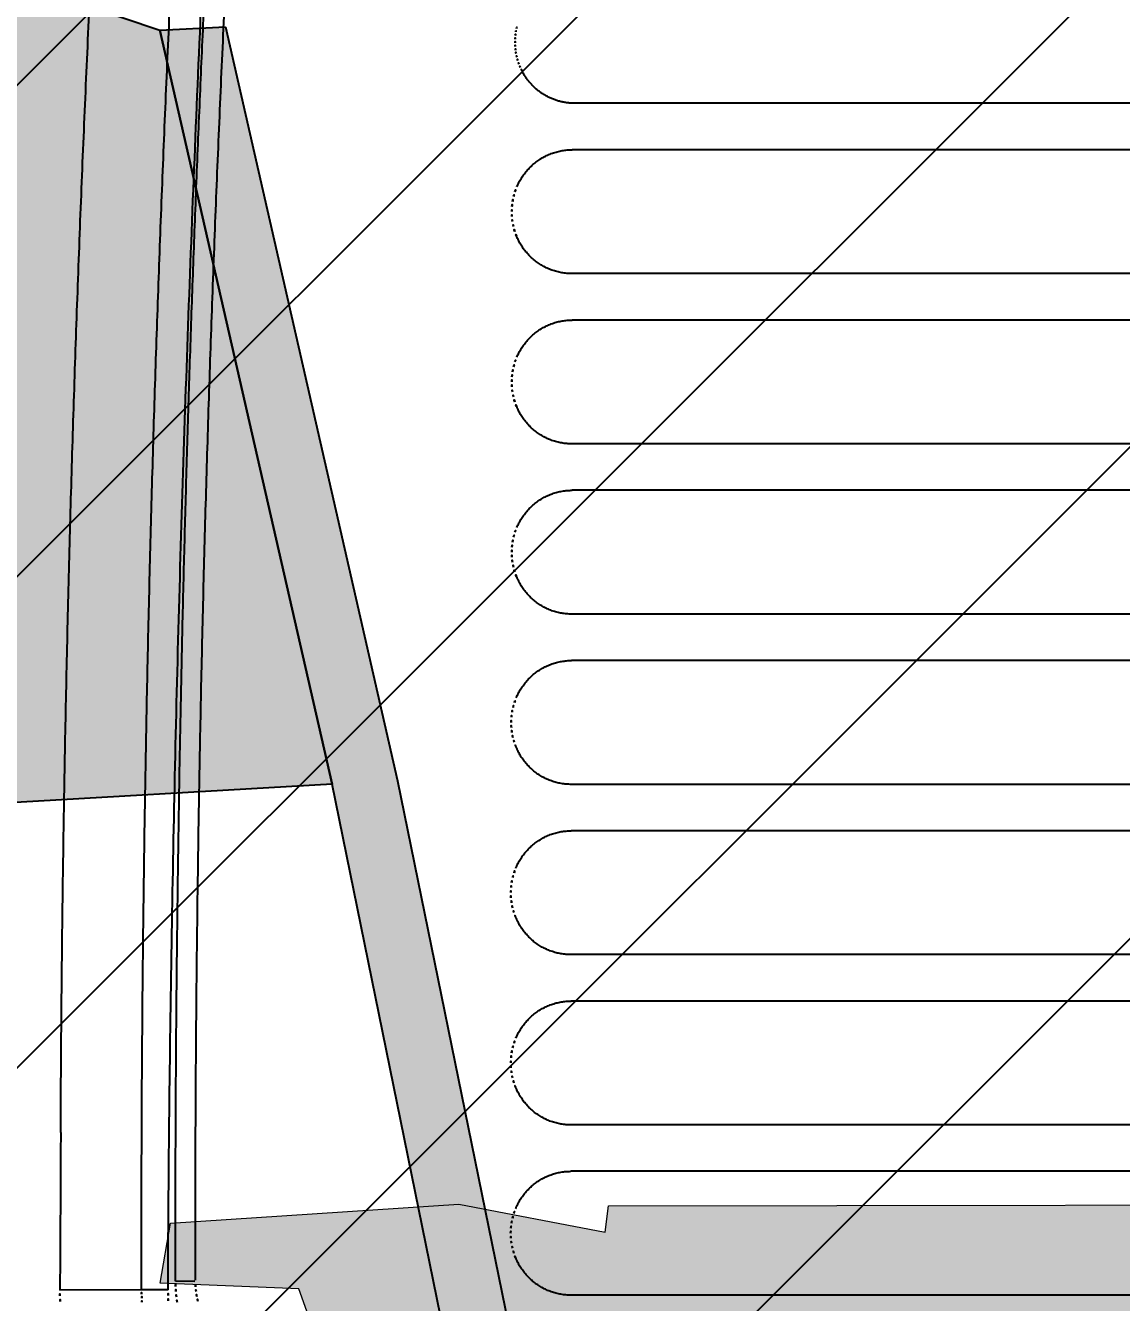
# Model space of a CAD drawing. Header units: metres. Extents: x 668617 to 675126, y 2286318 to 2293677.
# Drawn here: x 672212.6356 to 672213.0296, y 2287824.3984 to 2287824.8578 of the extents above; entities that cross this region are included whole.
import ezdxf

# ---------------------------------------------------------------- set-up
doc = ezdxf.new("R2010")
doc.units = ezdxf.units.M
doc.header["$MEASUREMENT"] = 0
doc.linetypes.add('CONTINUA', pattern=[0])
for name, color, linetype in [('DMTG_SECCIONES_VIALES', 250, 'Continuous'), ('ESTACIÓN', 7, 'Continuous'), ('PERSONA', 7, 'CONTINUA'), ('PERSONAS HATCH', 254, 'Continuous')]:
    doc.layers.add(name, color=color, linetype=linetype)
doc.styles.get("Standard").update_dxf_attribs({"font": 'arial.ttf'})
doc.dimstyles.get("Standard").update_dxf_attribs({"dimtxt": 0.18, "dimasz": 0.18, "dimexe": 0.18, "dimexo": 0.0625, "dimgap": 0.09, "dimtad": 0, "dimtih": 1, "dimtoh": 1, "dimdec": 4, "dimzin": 0, "dimdsep": 46, "dimtxsty": 'Standard', "dimcen": 0.09, "dimadec": 0, "dimazin": 0, "dimtfac": 1, "dimtdec": 4, "dimtofl": 0, "dimtmove": 0, "dimatfit": 3, "dimfxl": 1, "dimtolj": 1, "dimtzin": 0, "dimarcsym": 0})

# ---------------------------------------------------------------- blocks, each defined once
blk = doc.blocks.new('*D448')
at = {"layer": 'Defpoints', "color": 0, "transparency": 16777216}
for p in [(672216.3035499955, 2287827.593236725), (672208.0435499955, 2287822.546731033), (672216.3035499955, 2287822.546731033)]:
    blk.add_point(p, dxfattribs=at)
at = {"layer": 'DMTG_SECCIONES_VIALES', "color": 0, "lineweight": -2, "transparency": 16777216}
for p, q in [((672208.0435499955, 2287822.609231033), (672208.0435499955, 2287827.773236725)), ((672216.3035499955, 2287822.609231033), (672216.3035499955, 2287827.773236725)), ((672208.2235499956, 2287827.593236725), (672211.8497096135, 2287827.593236725)), ((672216.1235499955, 2287827.593236725), (672212.4973903776, 2287827.593236725))]:
    blk.add_line(p, q, dxfattribs=at)
at = {"layer": 'DMTG_SECCIONES_VIALES', "color": 0, "transparency": 16777216}
for points in [[(672208.2235499956, 2287827.623236725), (672208.2235499956, 2287827.563236725), (672208.0435499955, 2287827.593236725)], [(672216.1235499955, 2287827.623236725), (672216.1235499955, 2287827.563236725), (672216.3035499955, 2287827.593236725)]]:
    blk.add_solid(points, dxfattribs=at)
at = {"layer": 'DMTG_SECCIONES_VIALES', "color": 0, "transparency": 16777216, "insert": (672212.1735499955, 2287827.593236725), "char_height": 0.18, "attachment_point": 5}
blk.add_mtext('\\A1;8.26', dxfattribs=at)
blk = doc.blocks.new('veh contruccion')
at = {"color": 0}
for p, q in [((0.3964174818907509, 1.481597245158952), (0.5833672319212724, 1.481597245158952)), ((0.5833672319212724, 1.481597245158952), (0.643490747584849, 1.481597245158952)), ((0.3964174818907509, 1.469538990351495), (0.5834145599794169, 1.469538990351495)), ((0.5834145599794169, 1.469538990351495), (0.6441337459838792, 1.469538990351495)), ((0.3964174818907509, 1.437384096377457), (0.5835248916305886, 1.437384096377457)), ((0.5835248916305886, 1.437384096377457), (0.6442556835622213, 1.437384096377457)), ((0.3964174818907509, 1.425325992296493), (0.5835607644909828, 1.425325992296493)), ((0.5835607644909828, 1.425325992296493), (0.6441337459838792, 1.425325992296493)), ((0.3964174818907509, 1.393171098322455), (0.5836417045151734, 1.393171098322455)), ((0.5836417045151734, 1.393171098322455), (0.6442556835622213, 1.393171098322455)), ((0.3964174818907509, 1.381112843515226), (0.5836665743533445, 1.381112843515226)), ((0.5836665743533445, 1.381112843515226), (0.6441337459838792, 1.381112843515226)), ((0.3964174818907509, 1.348957949541187), (0.5837232474424923, 1.348957949541187)), ((0.5837232474424923, 1.348957949541187), (0.6442556835622213, 1.348957949541187)), ((0.3964174818907509, 1.336899996186247), (0.5837411838736557, 1.336899996186247)), ((0.5837411838736557, 1.336899996186247), (0.6442942694944236, 1.336899996186247)), ((0.3964174818907509, 1.304745102212209), (0.583781126343581, 1.304745102212209)), ((0.583781126343581, 1.304745102212209), (0.6443807863916504, 1.304745102212209)), ((0.3964174818907509, 1.29268684740498), (0.5837931844463924, 1.29268684740498)), ((0.5837931844463924, 1.29268684740498), (0.6444061084109194, 1.29268684740498)), ((0.3964174818907509, 1.260531953430942), (0.5838165470228773, 1.260531953430942)), ((0.5838165470228773, 1.260531953430942), (0.644456601720151, 1.260531953430942)), ((0.3964174818907509, 1.24847384934975), (0.5838225760751925, 1.24847384934975)), ((0.5838225760751925, 1.24847384934975), (0.6444686598247813, 1.24847384934975)), ((0.3964174818907509, 1.216318955375939), (0.5838290573067866, 1.216318955375939)), ((0.5838290573067866, 1.216318955375939), (0.6444832802754377, 1.216318955375939)), ((0.3964174818907509, 1.204260700568483), (0.5838284544017256, 1.204260700568483)), ((0.5838284544017256, 1.204260700568483), (0.6444819237395336, 1.204260700568483)), ((0.742111117063871, 1.175669729981934), (0.7470847835443806, 1.175747203300688)), ((0.3964174818907509, 1.172105806594445), (0.5838188079191582, 1.172105806594445)), ((0.5838188079191582, 1.172105806594445), (0.6444612742365621, 1.172105806594445)), ((0.7490395529417242, 1.17344772285233), (0.755897448912549, 1.17344772285233)), ((0.7558972981848342, 1.173447873578596), (0.7770968016959046, 1.173374168417524))]:
    blk.add_line(p, q, dxfattribs=at)
for centre, radius, start, end in [((-8.708681372647845, 1.081076127770615), 9.458690710790362, 2.406120812950826, 2.669910465271514), ((-6.122834295526161, 1.183465866120443), 6.864801639723237, 2.542285163476322, 2.759321511362544), ((-6.146071928103481, 1.187362822454077), 6.893151004887304, 2.534474402647779, 2.722404517325376), ((-6.171532538570148, 1.187528607373849), 6.927438750711629, 2.476974100902401, 2.693093717150148), ((-6.13553089914177, 1.18289048587738), 6.912532348626634, 2.599426575387287, 2.710809561952754), ((0.6426237828385979, 1.497576273041958), 0.01636080552986576, 12.19779034877304, 15.49161250109507), ((0.6426237828385979, 1.497576273041958), 0.01636080552986576, 12.19779034877304, 15.49161250109507), ((0.6426237828385979, 1.497576273041958), 0.01636080552986576, 12.19779034877304, 15.49161250109507), ((0.6422122771942327, 1.497485347025332), 0.01678223264593241, 9.028096131314971, 12.20437077078557), ((0.6422122771942327, 1.497485347025332), 0.01678223264593241, 9.028096131314971, 12.20437077078557), ((0.6422122771942327, 1.497485347025332), 0.01678223264593241, 9.028096131314971, 12.20437077078557), ((0.642441313874599, 1.497523510281994), 0.01655004494477726, 5.765563657372518, 9.0220365898205), ((0.642441313874599, 1.497523510281994), 0.01655004494477726, 5.765563657372518, 9.0220365898205), ((0.642441313874599, 1.497523510281994), 0.01655004494477726, 5.765563657372518, 9.0220365898205), ((0.6423084366742273, 1.497508978427319), 0.01668370983766187, 2.539252546342393, 5.769374698259126), ((0.6423084366742273, 1.497508978427319), 0.01668370983766187, 2.539252546342393, 5.769374698259126), ((0.6423084366742273, 1.497508978427319), 0.01668370983766187, 2.539252546342393, 5.769374698259126), ((0.642375209378713, 1.497523731049469), 0.01661668200804357, 352.7682036393711, 356.0116157609641), ((0.642375209378713, 1.497523731049469), 0.01661668200804357, 352.7682036393711, 356.0116157609641), ((0.642375209378713, 1.497523731049469), 0.01661668200804357, 352.7682036393711, 356.0116157609641), ((0.6424127008993423, 1.497523034540151), 0.01657923295059585, 356.0050051136067, 359.2559787598875), ((0.6424127008993423, 1.497523034540151), 0.01657923295059585, 356.0050051136067, 359.2559787598875), ((0.6424127008993423, 1.497523034540151), 0.01657923295059585, 356.0050051136067, 359.2559787598875), ((0.6425646560414293, 1.497520043792136), 0.01642725181600467, 359.2595270171279, 2.540288419080249), ((0.6425646560414293, 1.497520043792136), 0.01642725181600467, 359.2595270171279, 2.540288419080249), ((0.6425646560414293, 1.497520043792136), 0.01642725181600467, 359.2595270171279, 2.540288419080249), ((-6.221784778665153, 1.17896628628715), 6.998875449146418, 2.489486555272725, 2.599494443480282), ((0.6425965273985526, 1.497508372668008), 0.0163964709398697, 339.61106633955, 342.8975561433634), ((0.6425965273985526, 1.497508372668008), 0.0163964709398697, 339.61106633955, 342.8975561433634), ((0.6425965273985526, 1.497508372668008), 0.0163964709398697, 339.61106633955, 342.8975561433634), ((0.6427165403119375, 1.497474024893094), 0.01627166409635451, 342.8888778080632, 346.2014890723353), ((0.6427165403119375, 1.497474024893094), 0.01627166409635451, 342.8888778080632, 346.2014890723353), ((0.6427165403119375, 1.497474024893094), 0.01627166409635451, 342.8888778080632, 346.2014890723353), ((0.6426284726116478, 1.497491763470904), 0.0163614214377741, 346.214719953387, 349.5085421056451), ((0.6426284726116478, 1.497491763470904), 0.0163614214377741, 346.214719953387, 349.5085421056451), ((0.6426284726116478, 1.497491763470904), 0.0163614214377741, 346.214719953387, 349.5085421056451), ((0.6426382766641723, 1.497490018766726), 0.01635146359757384, 349.5082979699703, 352.769353638271), ((0.6426382766641723, 1.497490018766726), 0.01635146359757384, 349.5082979699703, 352.769353638271), ((0.6426382766641723, 1.497490018766726), 0.01635146359757384, 349.5082979699703, 352.769353638271), ((-6.162921388805501, 1.186574618629393), 6.910018838263681, 2.347353734622422, 2.534825483408178), ((0.6430385461413266, 1.497320534534921), 0.01591508682757331, 326.1445077402691, 329.5313584724704), ((0.6430385461413266, 1.497320534534921), 0.01591508682757331, 326.1445077402691, 329.5313584724704), ((0.6430385461413266, 1.497320534534921), 0.01591508682757331, 326.1445077402691, 329.5313584724704), ((0.6429782975994272, 1.497356080518159), 0.01598503964117495, 329.5310455772377, 332.90208611127), ((0.6429782975994272, 1.497356080518159), 0.01598503964117495, 329.5310455772377, 332.90208611127), ((0.6429782975994272, 1.497356080518159), 0.01598503964117495, 329.5310455772377, 332.90208611127), ((0.6428818715973534, 1.497404311162342), 0.01609285059348136, 332.9055998380368, 336.2553309239708), ((0.6428818715973534, 1.497404311162342), 0.01609285059348136, 332.9055998380368, 336.2553309239708), ((0.6428818715973534, 1.497404311162342), 0.01609285059348136, 332.9055998380368, 336.2553309239708), ((0.6429248177623208, 1.497385042541637), 0.01604578113813452, 336.2565619232199, 339.6154583700998), ((0.6429248177623208, 1.497385042541637), 0.01604578113813452, 336.2565619232199, 339.6154583700998), ((0.6429248177623208, 1.497385042541637), 0.01604578113813452, 336.2565619232199, 339.6154583700998), ((0.6433818135640763, 1.497026253014894), 0.01546152666530711, 309.013618677058, 312.4996833874783), ((0.6433818135640763, 1.497026253014894), 0.01546152666530711, 309.013618677058, 312.4996833874783), ((0.6433818135640763, 1.497026253014894), 0.01546152666530711, 309.013618677058, 312.4996833874783), ((0.6432946951617282, 1.497119129883714), 0.01558885907776064, 312.5051392867172, 315.9625626814073), ((0.6432946951617282, 1.497119129883714), 0.01558885907776064, 312.5051392867172, 315.9625626814073), ((0.6432946951617282, 1.497119129883714), 0.01558885907776064, 312.5051392867172, 315.9625626814073), ((0.6432880286461682, 1.497125866259481), 0.01559833418725785, 315.9617964469854, 319.4166994003559), ((0.6432880286461682, 1.497125866259481), 0.01559833418725785, 315.9617964469854, 319.4166994003559), ((0.6432880286461682, 1.497125866259481), 0.01559833418725785, 315.9617964469854, 319.4166994003559), ((0.6431777680311939, 1.49722108096384), 0.01574401503068932, 319.4145832444632, 322.8385534446809), ((0.6431777680311939, 1.49722108096384), 0.01574401503068932, 319.4145832444632, 322.8385534446809), ((0.6431777680311939, 1.49722108096384), 0.01574401503068932, 319.4145832444632, 322.8385534446809), ((0.6431082358679419, 1.497271758761045), 0.01583004041878726, 322.8443981715592, 326.150593646316), ((0.6431082358679419, 1.497271758761045), 0.01583004041878726, 322.8443981715592, 326.150593646316), ((0.6431082358679419, 1.497271758761045), 0.01583004041878726, 322.8443981715592, 326.150593646316), ((-6.130044993442482, 1.183122912142764), 6.872020452906392, 2.325667875597293, 2.542475040590186), ((-6.164189973699933, 1.18781951622833), 6.920090473801023, 2.260846310691316, 2.477195109897209), ((0.6434621542151149, 1.496951666754825), 0.01535938438987251, 284.2442407671957, 287.7720070397837), ((0.6434621542151149, 1.496951666754825), 0.01535938438987251, 284.2442407671957, 287.7720070397837), ((0.6434621542151149, 1.496951666754825), 0.01535938438987251, 284.2442407671957, 287.7720070397837), ((0.6435425485697692, 1.496712067332311), 0.01510668059180204, 287.7590173697571, 291.3497937993475), ((0.6435425485697692, 1.496712067332311), 0.01510668059180204, 287.7590173697571, 291.3497937993475), ((0.6435425485697692, 1.496712067332311), 0.01510668059180204, 287.7590173697571, 291.3497937993475), ((0.6434738385067362, 1.496884630207376), 0.01529241605676194, 291.3541829237542, 294.9016542483899), ((0.6434738385067362, 1.496884630207376), 0.01529241605676194, 291.3541829237542, 294.9016542483899), ((0.6434738385067362, 1.496884630207376), 0.01529241605676194, 291.3541829237542, 294.9016542483899), ((0.6434788489852394, 1.496877888907591), 0.01528419185617066, 294.8952583801379, 298.4468540114835), ((0.6434788489852394, 1.496877888907591), 0.01528419185617066, 294.8952583801379, 298.4468540114835), ((0.6434788489852394, 1.496877888907591), 0.01528419185617066, 294.8952583801379, 298.4468540114835), ((0.6434806748222286, 1.496876557923301), 0.0152821518813016, 298.443212122527, 301.9961825228396), ((0.6434806748222286, 1.496876557923301), 0.0152821518813016, 298.443212122527, 301.9961825228396), ((0.6434806748222286, 1.496876557923301), 0.0152821518813016, 298.443212122527, 301.9961825228396), ((0.6433576268761385, 1.497062308417611), 0.01550488345164851, 302.0181056721133, 305.5236464164168), ((0.6433576268761385, 1.497062308417611), 0.01550488345164851, 302.0181056721133, 305.5236464164168), ((0.6433576268761385, 1.497062308417611), 0.01550488345164851, 302.0181056721133, 305.5236464164168), ((0.6434455772301249, 1.496943573934558), 0.01535714597255282, 305.513978529275, 309.0229562146416), ((0.6434455772301249, 1.496943573934558), 0.01535714597255282, 305.513978529275, 309.0229562146416), ((0.6434455772301249, 1.496943573934558), 0.01535714597255282, 305.513978529275, 309.0229562146416), ((-6.010008332254927, 1.188126174631932), 6.78690100615233, 2.376441859002072, 2.489887493132316), ((0.6434943607694663, 1.496864176358287), 0.01526693162689475, 269.9864399580385, 273.5467424513866), ((0.6434943607694663, 1.496864176358287), 0.01526693162689475, 269.9864399580385, 273.5467424513866), ((0.6434943607694663, 1.496864176358287), 0.01526693162689475, 269.9864399580385, 273.5467424513866), ((0.6434894595076344, 1.496900600749697), 0.01530358968657007, 273.556621068999, 277.1045506503193), ((0.6434894595076344, 1.496900600749697), 0.01530358968657007, 273.556621068999, 277.1045506503193), ((0.6434894595076344, 1.496900600749697), 0.01530358968657007, 273.556621068999, 277.1045506503193), ((0.6435003872040284, 1.496829373393709), 0.01523155780101848, 277.0968980460754, 280.6576587950257), ((0.6435003872040284, 1.496829373393709), 0.01523155780101848, 277.0968980460754, 280.6576587950257), ((0.6435003872040284, 1.496829373393709), 0.01523155780101848, 277.0968980460754, 280.6576587950257), ((0.6435010797839027, 1.496817810114564), 0.01522006597533105, 280.6631469883461, 284.2261990152943), ((0.6435010797839027, 1.496817810114564), 0.01522006597533105, 280.6631469883461, 284.2261990152943), ((0.6435010797839027, 1.496817810114564), 0.01522006597533105, 280.6631469883461, 284.2261990152943), ((-8.6922597580961, 1.081792283966976), 9.44225350842914, 2.141714381963994, 2.405962399997324), ((0.6441328852218362, 1.45419185692684), 0.01534713344879675, 85.08110420408043, 89.99678649900268), ((0.6441365418461942, 1.454225728004772), 0.01531307359432953, 80.17597511171061, 85.08386875889502), ((0.6441210075915365, 1.454142982514526), 0.01539725628316844, 75.28771318280386, 80.1715535824944), ((0.6441331326629438, 1.45418536751022), 0.01535318163306074, 70.39670063263414, 75.29130773673755), ((-6.171367883644791, 1.186223531998692), 6.918472625193687, 2.160151284283205, 2.347393850044575), ((-6.121303888202704, 1.183507224138026), 6.898292367924205, 2.264830729100749, 2.37644289878828), ((0.6440854467289796, 1.454056017476972), 0.0154910332802914, 65.53677374865141, 70.39106286866864), ((0.6440820030484815, 1.454047608054722), 0.01550011382895891, 60.6897266743218, 65.53805970293206), ((0.6440055431539236, 1.453909977783226), 0.01565755498249954, 55.89001425307052, 60.69230189213816), ((0.644009064509703, 1.45391557634008), 0.01565094487082844, 51.0875937346334, 55.889194126203), ((0.6438800280835153, 1.453753692422111), 0.01585795980890086, 46.3501806761108, 51.09221928567787), ((0.643853055215402, 1.453727916006471), 0.01589522898805048, 41.61612863953098, 46.3439639597922), ((0.6437420435984791, 1.453624385723103), 0.01604698119273272, 36.94493602184141, 41.629244907791), ((0.64369315548862, 1.453593578405119), 0.01610457058774446, 32.25994887717219, 36.92799253514131), ((0.6435331222216405, 1.453488649698869), 0.01629590756936934, 27.65921814909054, 32.27159313636521), ((0.6434690122658253, 1.453456663329717), 0.01636753982285502, 23.0613118367797, 27.65421411469021), ((0.6434868839434671, 1.453463926891331), 0.01634825108905791, 18.46425327278904, 23.06242464336191), ((-6.115578189656219, 1.183712106297989), 6.857541656036434, 2.108388522152509, 2.325654052928049), ((-6.171530202298811, 1.187539644032967), 6.927436029343067, 2.044644729169977, 2.260764345389168), ((0.6433091022112762, 1.453405143040285), 0.01653549848823835, 13.91687410668172, 18.46235433346241), ((0.6432628277169101, 1.45339270273297), 0.01658340672071001, 9.386573334749905, 13.92014071453557), ((0.6433744475799017, 1.453409576423297), 0.01647052946513905, 4.828639697385469, 9.391989148793517), ((-6.03742188830762, 1.186778697991443), 6.814346609792016, 2.152229974728978, 2.265217242785624), ((0.6432115242806162, 1.453395932749387), 0.01663402300410354, 0.309324525108183, 4.82822990563902), ((0.6432790551481844, 1.453397310039961), 0.01656648571609518, 355.7688183159412, 0.3058220964437899), ((0.643574517974514, 1.453332171608352), 0.0162627284450637, 342.0555171370991, 346.6777429987923), ((0.6431713907621202, 1.453430592643699), 0.01667768646367941, 346.6678461862836, 351.1746095704989), ((0.6434931382694344, 1.453376521925051), 0.016351453062748, 351.1888598435841, 355.7861148504505), ((0.6437882129809509, 1.453218585110662), 0.01602133029820803, 328.1313231537143, 332.823191918821), ((0.6435689187713365, 1.45332634544323), 0.01626563350983172, 332.8383254365963, 337.4596349387371), ((0.6434957596982827, 1.453361651783382), 0.01634673870498199, 337.4436348265831, 342.0422643786591), ((-6.171391992310703, 1.18622974256273), 6.918496482637279, 1.972849796440549, 2.160092362160583), ((0.6439886781658402, 1.453061698735127), 0.01576673345555434, 313.9525655722704, 318.6962077761965), ((0.6438936418072103, 1.453142453577627), 0.01589142919163645, 318.7036501195058, 323.4337762953137), ((0.6438261360341926, 1.453190860263078), 0.01597448613504074, 323.438575040879, 328.1439599270305), ((-6.192863019677645, 1.181037824703267), 6.969893686364741, 2.040935785677545, 2.151402040033684), ((0.6442331934740082, 1.452737068578656), 0.01535768209450991, 294.5597241364809, 299.4538730837789), ((0.6441805270647478, 1.45283623891109), 0.01546993238673832, 299.4431141296978, 304.3024430143884), ((0.644123970489261, 1.452916996059855), 0.0155685169316236, 304.3068899511891, 309.1352929336836), ((0.6441069948508016, 1.45293869410331), 0.01559606143396707, 309.1333549846498, 313.9532819484135), ((0.6442538382282805, 1.45272347440924), 0.01533937814278519, 270.0068927075031, 274.9069976957549), ((0.6442643228386373, 1.452632717482217), 0.01524805724997891, 274.8969162560629, 279.8268013494505), ((0.644251178986849, 1.452698671540389), 0.01531528700204218, 279.833140990861, 284.7417218717976), ((0.644264800775602, 1.45265431143514), 0.01526892099677999, 284.7346469182486, 289.6567433845612), ((0.6442303830005471, 1.452750034451412), 0.01537064333599177, 289.6575349198116, 294.5491640021492), ((-6.144655006103051, 1.182667564607854), 6.88663721676215, 1.891824222024985, 2.108173021162573), ((-8.667810037797324, 1.082698428904664), 9.417787003696445, 1.876828732834602, 2.141764299312442), ((-6.164222758751919, 1.187807306402249), 6.920123688515423, 1.828239831917889, 2.044588631104003), ((-6.121414413573973, 1.183456864638686), 6.898404255227491, 1.930378689819523, 2.041990859448497), ((0.6441327791372373, 1.409979899901856), 0.01534609242509121, 85.0809369891355, 89.99639020633595), ((0.6441364664806883, 1.410010971421016), 0.01531481919727104, 80.17681981588863, 85.08471346261145), ((0.6441209322286454, 1.409931751659329), 0.01539552788877937, 75.286314180582, 80.17015458008125), ((0.6441330573026676, 1.409970606147098), 0.01535486802917348, 70.39864325015256, 75.29325035455413), ((0.6440853713660886, 1.409844797393134), 0.01548938372842542, 65.53430398853455, 70.38859310854282), ((0.6440842459501823, 1.40983740272759), 0.01549658064566082, 60.69190299028011, 65.54183958186455), ((0.644004456020582, 1.409699972526894), 0.01565547758888023, 55.88072516543843, 60.68347096955087), ((0.6439978657243159, 1.409685601832891), 0.01567107150867134, 51.09437557805676, 55.8902489032558), ((-6.162898369813263, 1.186510665978716), 6.909998223677436, 1.785474595424114, 1.972946344178136), ((0.6438827836613541, 1.409543590618838), 0.01585385808822769, 46.35055575914112, 51.09305253874799), ((0.643857413155672, 1.409517371261856), 0.01589034164516298, 41.61995120536546, 46.34961921040657), ((0.6437402010282653, 1.409411312304968), 0.0160484085453881, 36.94076710694216, 41.62507599317876), ((0.6436950044862328, 1.40938050498697), 0.01610304727064869, 32.2636871752743, 36.93173083345889), ((0.64353662830041, 1.409277673059378), 0.01629186378621421, 27.6586454185468, 32.27216585686713), ((0.6434649185495687, 1.409242540553421), 0.01637168793926369, 23.0588361069657, 27.65105111169901), ((0.643479539642783, 1.409249263745068), 0.01635560171814454, 18.46180485511352, 23.05722713437169), ((0.6433154286940521, 1.409192105475256), 0.01652936729134368, 13.92228139011075, 18.46959436053552), ((0.6432636486179604, 1.40917987398204), 0.01658256919865867, 9.386458786049495, 13.92025525920938), ((-6.065103786649217, 1.185404609987074), 6.84205997499435, 1.817432664220846, 1.929961566138639), ((0.6433719850419379, 1.409196271192528), 0.01647300912044901, 4.828983335826958, 9.391645510537415), ((0.6432115242835721, 1.409182934694272), 0.01663402300120808, 0.3093245255942805, 4.828229906123474), ((0.6432790551452285, 1.409184311984845), 0.01656648571898115, 355.7688183163451, 0.3058220968492784), ((-6.166539250137419, 1.181940447358031), 6.908533536505732, 1.67619835122828, 1.891859601603053), ((0.6431613982659314, 1.409219551194056), 0.01668786084810973, 346.6692207536017, 351.1732350032466), ((0.6434963767731574, 1.409163154172916), 0.01634819614879464, 351.1884016605835, 355.7865730311373), ((-6.120501376657728, 1.189147631954199), 6.876381801764903, 1.610976017835257, 1.828699914494688), ((0.6435689941342275, 1.409115215098907), 0.01626641916166466, 332.8323510393889, 337.4536605413658), ((0.6434943065381162, 1.409147340724289), 0.01634771634209877, 337.4500409356099, 342.0482123060819), ((0.6435853802695988, 1.409116133924499), 0.01625145805200998, 342.0539135108415, 346.6793466305172), ((0.6438900750984544, 1.408933886714834), 0.01589693381513836, 318.7005430171376, 323.4286074230795), ((0.6438307134022239, 1.408976635320101), 0.01597007876469428, 323.4323281211497, 328.1393166128637), ((0.6437882883466841, 1.40900374746316), 0.01602042312142442, 328.1370528716032, 332.8289216361429), ((-6.054879181599119, 1.189857292466229), 6.801927207671596, 1.595196922646142, 1.785648049888398), ((-6.164125018132665, 1.182284661969689), 6.941130343319888, 1.706325895702492, 1.817250516133192), ((0.6441221829691699, 1.40870392264172), 0.01556958674160199, 304.3121672994155, 309.1405702816945), ((0.6441114185470838, 1.408720703580244), 0.01558939696700332, 309.1323241171002, 313.9543128158583), ((0.6439791401027719, 1.408856144605252), 0.01577871255081232, 313.9587387751885, 318.6991737892511), ((0.6442543912800716, 1.408497587134036), 0.01532648886606951, 270.0048310027014, 274.9090594001951), ((0.6442615945573493, 1.408440836099345), 0.01526932976651187, 274.9003524045749, 279.8233651805022), ((0.6442521767237963, 1.408489091876135), 0.01531848486157078, 279.8272804206214, 284.73471591192), ((0.6442661986182543, 1.408431059081963), 0.01525879420703869, 284.7392200442374, 289.6647526705723), ((0.6442303829979323, 1.408537036396297), 0.01537064333700035, 289.6575349294192, 294.5491640114295), ((0.64423495695263, 1.408523995160508), 0.01535688065513372, 294.5538568047149, 299.4480057521826), ((0.6441805270647478, 1.408623090129822), 0.01546993238673832, 299.4431141296978, 304.3024430143884), ((-7.117084897680854, 1.132641726210238), 7.866258117628963, 1.565985589933769, 1.883174822784632), ((-5.86237717354669, 1.191014138649123), 6.639256371078534, 1.592598002682975, 1.708564650516104), ((-6.015825274984593, 1.186142556314977), 6.757761139492267, 1.457489695993375, 1.677963787556466), ((0.6441328852191077, 1.365765710090457), 0.01534713344891102, 85.08110419432597, 89.99678648863275), ((0.6441365418461942, 1.365799581168275), 0.01531307359432953, 80.17597511171061, 85.08386875889502), ((0.6441209322286454, 1.365718602878061), 0.01539552788877937, 75.286314180582, 80.17015458008125), ((0.6441330573000528, 1.365757457365717), 0.01535486802996193, 70.39864324052053, 75.29325034515963), ((0.6440853713660886, 1.36563164861164), 0.01548938372842542, 65.53430398853455, 70.38859310854282), ((0.6440819276855905, 1.365619681060224), 0.01550170300782742, 60.69270477191843, 65.54103780030489), ((-6.193648051829371, 1.187008898010646), 6.949559692539276, 1.396215932531465, 1.611648000067504), ((0.6440055431539236, 1.365483830946715), 0.01565755498249954, 55.89001425307052, 60.69230189213816), ((0.644009064509703, 1.365489429503569), 0.01565094487082844, 51.0875937346334, 55.889194126203), ((0.6438817728331401, 1.365329441078813), 0.01585538899413034, 46.35078484438361, 51.09282345362598), ((0.6438529798544437, 1.365300094292039), 0.015896497834053, 41.62086754780022, 46.3487028680173), ((-6.146052040047664, 1.186990018308492), 6.893144558811341, 1.40999403434718, 1.597924149016416), ((0.6437402010282653, 1.365198314249966), 0.0160484085453881, 36.94076710694216, 41.62507599317876), ((0.6436884943114478, 1.365163016247408), 0.01611094948139177, 32.26483261592922, 36.93058539270488), ((0.6435464360747005, 1.365070329632516), 0.01628055186881046, 27.65704178713684, 32.27376948847925), ((-6.023671682460133, 1.186437247832686), 6.800615778024266, 1.480159568367916, 1.593376019493164), ((0.6434649185495687, 1.365029542498419), 0.01637168793926369, 23.0588361069657, 27.65105111169901), ((0.6434864755784133, 1.365036988808171), 0.01634893678495896, 18.46693126959056, 23.06441536738671), ((0.6433072033033227, 1.364979071566921), 0.01653732353770903, 13.91503831915077, 18.46051854616032), ((0.6432647316199223, 1.364966631259605), 0.01658154060600479, 9.387903215118127, 13.92147059485093), ((0.6433744475799017, 1.364983580313066), 0.01647052946513905, 4.828639697385469, 9.391989148793517), ((0.6432115242835721, 1.36496993663927), 0.01663402300120808, 0.3093245255942805, 4.828229906123474), ((0.6434982538983718, 1.364950080754781), 0.01634632963543982, 351.1876548065435, 355.7858261770523), ((0.6432771526858119, 1.364971238566696), 0.01656838855369704, 355.7690438130079, 0.3060475934960587), ((0.6434939581233152, 1.364933703377773), 0.0163478507702186, 337.4520906258774, 342.0507201780979), ((0.6435849202297845, 1.364903711500489), 0.01625207307908332, 342.0524826163581, 346.6772284664225), ((0.6431594818574808, 1.365006477775921), 0.01668974299997144, 346.6704859442905, 351.174500193831), ((-6.009895380851219, 1.186770104941687), 6.786835475238209, 1.366909004830957, 1.480354639019685), ((0.643813331594913, 1.364775456219448), 0.01599108045153064, 323.4354207846561, 328.1362239385322), ((0.6438012131730488, 1.364783431824463), 0.01600558303342267, 328.1348765500844, 332.8310979676696), ((0.6435708618508329, 1.364902141680773), 0.01626472311068993, 332.8295831018244, 337.4508926038757), ((-6.008814383525817, 1.186360155845293), 6.750746981670714, 1.236453673039264, 1.457156947524264), ((-6.171397998183295, 1.186414953159229), 6.918496993061688, 1.222347448290612, 1.409590014062119), ((-6.193612685162236, 1.187023005859274), 6.949523992631143, 1.180674691224977, 1.396106758776544), ((0.6441069948508016, 1.364512697993064), 0.01559606143396707, 309.1333549846498, 313.9532819484135), ((0.6439886781658402, 1.364635702624895), 0.01576673345555434, 313.9525655722704, 318.6962077761965), ((0.6438936418072103, 1.364716457467395), 0.01589142919163645, 318.7036501195058, 323.4337762953137), ((0.6442630473222266, 1.364228239961761), 0.01526943995184529, 284.7409381338162, 289.6630345999422), ((0.6442303830005471, 1.364324038341181), 0.01537064333599177, 289.6575349198116, 294.5491640021492), ((0.64423495695263, 1.364310997105278), 0.01535688065513372, 294.5538568047149, 299.4480057521826), ((0.6441805270647478, 1.364410092074593), 0.01546993238673832, 299.4431141296978, 304.3024430143884), ((0.6441221829691699, 1.364490924586491), 0.01556958674160199, 304.3121672994155, 309.1405702816945), ((0.6442543912826864, 1.364284438352655), 0.01532648886595501, 270.0048309929828, 274.9090593904407), ((0.6442620497975327, 1.364224163780023), 0.01526578022077607, 274.8997797211359, 279.8239378841243), ((0.644251178986849, 1.364272524703892), 0.01531528700204218, 279.833140990861, 284.7417218717976), ((-7.021698858643106, 1.135393512924992), 7.770832503803055, 1.24383829167864, 1.564923629971311), ((-5.996199832681043, 1.18712282033826), 6.773135410452923, 1.253015004002498, 1.366689821243753), ((0.6442924578912539, 1.32156843863585), 0.01533155765741779, 85.09175037422933, 89.99322983241996), ((0.6442932416821918, 1.321567678327199), 0.01533224813989922, 80.19274502162578, 85.0949117146676), ((0.6442856110656408, 1.321524210088427), 0.01537638090452004, 75.30274922849, 80.192316601639), ((0.6442917167992732, 1.321548097809824), 0.01535172569682861, 70.40619051629075, 75.30217209198736), ((0.6442474436019552, 1.321425155037645), 0.01548239632143543, 65.54783178378904, 70.40441170650524), ((0.6442599050870399, 1.321451986393242), 0.01545281332302901, 60.68503054735865, 65.54871195200141), ((0.6441712880478576, 1.321293251044921), 0.01563460906188739, 55.87751805480579, 60.68667816470014), ((0.6441704965491795, 1.32129038223907), 0.01563742800618734, 51.07460262962355, 55.88101375217317), ((0.6440503416797014, 1.321140103621957), 0.01582983375780988, 46.32842464108597, 51.07802305116953), ((-6.162920663733814, 1.1865307841842), 6.910019117077752, 1.035414966309296, 1.222886715048679), ((-6.037493146384747, 1.186198136655051), 6.814439070555824, 1.140208350359001, 1.253195618449446), ((0.6440543321500058, 1.321146626474885), 0.01582236028287762, 41.57250956274896, 46.32256614210877), ((0.643887857839502, 1.320995025632186), 0.01604750010989905, 36.89849774680771, 41.58303572016752), ((0.6438053342678245, 1.320935290990818), 0.01614935897538795, 32.23743567740585, 36.89219221278309), ((-5.994812584309841, 1.186619303336073), 6.736742850798773, 1.015658178847771, 1.236819819080319), ((-6.201035140553188, 1.186856224479627), 6.956948308740438, 0.9655854995079953, 1.180788384122488), ((0.6437851840722146, 1.32092114780859), 0.01617394734367416, 27.59431138679997, 32.24173708243035), ((0.6436285119437457, 1.320838987493616), 0.01635085527143902, 22.99699066035638, 27.59516203065148), ((0.64357104058098, 1.320815854392549), 0.01641279686431461, 18.41356066150575, 22.99294654925325), ((0.6435340432533962, 1.320802210746493), 0.01645220969176803, 13.84909624902329, 18.41794391231126), ((0.6434654481051325, 1.320787759602183), 0.01652227002495362, 9.290293953791952, 13.84081422400442), ((0.6434043962449891, 1.320775820507663), 0.01658444859185475, 4.765214915245904, 9.296949547107534), ((0.6433815485241325, 1.320775617827906), 0.01660723426284248, 0.2328979943472107, 4.759363472872786), ((0.6435328703622076, 1.320771670491254), 0.01645593035265051, 355.6810810264514, 0.2487832293496935), ((-6.037378549033804, 1.186138657229733), 6.814325679761286, 1.027740268211414, 1.140727536256608), ((0.6436177531736007, 1.320740777331849), 0.01636716732137212, 341.9887710475996, 346.5816733255699), ((0.6435300783909383, 1.32076275755098), 0.0164575494727726, 346.5780718913514, 351.1455450022173), ((0.6434227509811876, 1.320781429753168), 0.01656647204280913, 351.1388724248804, 355.6761052987317), ((0.6438421489464758, 1.320638615499021), 0.01612027695182969, 328.0985127166908, 332.7612873469612), ((0.6436930834208283, 1.320709760290399), 0.01628537584507367, 332.7787791404992, 337.3950486615021), ((0.6436186472688519, 1.320744786289097), 0.01636755713429144, 337.3820132632533, 341.9744573590894), ((0.6441316048664589, 1.320426228436531), 0.01576032909833082, 313.8949275217179, 318.6594164170796), ((0.6440142441343255, 1.32052929283455), 0.01591652062205372, 318.659921559759, 323.3829460802011), ((0.644007851303229, 1.320531915493319), 0.01592321617640648, 323.389092048026, 328.1093675384689), ((-6.095965171398973, 1.187779777920085), 6.843051987730525, 0.8457842500192674, 1.035089462500526), ((0.644340594789071, 1.320150067378762), 0.01541314040844603, 294.5390949267926, 299.4156047916573), ((0.6443158719801545, 1.320197197610582), 0.01546633708393564, 299.4096328996018, 304.270336264067), ((0.644267083627085, 1.320261719820508), 0.0155471307375355, 304.2850253341618, 309.1203007545681), ((0.6441596971919239, 1.320396084243797), 0.01571912935233014, 309.1149627822055, 313.8973202068425), ((-6.023651015067401, 1.186465221612863), 6.800594497222848, 0.9138473809080702, 1.02706383202647), ((0.6443802866897954, 1.320097642834497), 0.01535254063042136, 270.0018648904895, 274.8983046236451), ((0.6443922492849765, 1.319984019431217), 0.01523831090575547, 274.8899691417425, 279.8223740816736), ((0.6443746825992207, 1.320068823499284), 0.0153248689010083, 279.8329999401657, 284.7390609624763), ((0.6443840218126411, 1.320040109374631), 0.01529472366797481, 284.7325931777513, 289.6462137727746), ((0.6443535489476631, 1.320126226804319), 0.01538607323120087, 289.6452652336209, 294.5320836600985), ((-6.008809670910694, 1.186404750004115), 6.750741541474639, 0.7946698332296804, 1.015373107645747), ((-7.021721764552979, 1.135374185948734), 7.770855823876155, 0.9228917545555536, 1.243977092859083), ((-6.19363618800304, 1.187044967387294), 6.949547226487959, 0.7496255338478889, 0.965057601343029), ((-6.037458312597721, 1.186247562533808), 6.814403510001436, 0.8008384136931402, 0.9138256817389843), ((0.6444045828262119, 1.277354901085417), 0.01533194639546236, 85.11160385631341, 89.9942988604832), ((0.6444068515720005, 1.277366572030104), 0.01532012462379608, 80.21050645081151, 85.11633839488168), ((0.644398742996998, 1.277330672281835), 0.01535688044634028, 75.30725729713848, 80.20346795126163), ((0.6443984451031497, 1.277323785992166), 0.01536361717922657, 70.42083817257074, 75.31269633334894), ((0.6443583626677878, 1.277212413641237), 0.01548198190135142, 65.56238980395662, 70.41919880683393), ((0.6444006254187684, 1.277303273249075), 0.01538177803274877, 60.67979435255002, 65.56569646281038), ((0.6442908987199303, 1.277107691473887), 0.01560603718767237, 55.86162404225855, 60.68017651553804), ((0.6442881026941336, 1.277101318738204), 0.01561288096555258, 51.0525139524224, 55.866255704483), ((0.6441675318496323, 1.276955561065975), 0.01580203190097092, 46.28619932250572, 51.04473202826588), ((0.6441368948148352, 1.276921654773417), 0.01584771136866872, 41.54835445436212, 46.29085123417671), ((0.6440218825567285, 1.276818569831136), 0.01600215741629606, 36.85408934134885, 41.5514561936321), ((-6.154525065362066, 1.18689530480458), 6.901618557363004, 0.6582490501378078, 0.845949981870951), ((0.643946520606562, 1.276763865658111), 0.01609526994116469, 32.17821274434596, 36.84900545835622), ((0.6438612247524702, 1.276706839807161), 0.01619783360919118, 27.54816987379889, 32.1882647204368), ((0.6437435228384061, 1.276648264408621), 0.01632928172561043, 22.93503341413156, 27.53939023502933), ((0.643707788197105, 1.276633273604588), 0.01636803317108764, 18.3423997906189, 22.93461479526908), ((0.6436275142379486, 1.276604635586992), 0.01645324099177968, 13.78047146118149, 18.34909003247899), ((0.6435310130912626, 1.276581972462864), 0.01655236284396133, 9.235278204730761, 13.77709294282029), ((-6.015817964917062, 1.186262353678458), 6.757751136481845, 0.5745788309654342, 0.7950529225401197), ((-6.037423373981198, 1.186263158589981), 6.814368356831284, 0.6877241314411768, 0.8007113994140452), ((0.6436607811606905, 1.276599921746637), 0.01642139650808162, 4.669033348572655, 9.246128319635247), ((0.6433309927273854, 1.276577355179455), 0.01675192802781475, 0.1670836185103989, 4.654144841981621), ((0.6437392431521971, 1.276573255542516), 0.01634369215029921, 355.5863123438648, 0.1856291686421782), ((-6.186270210783107, 1.187096184483352), 6.942181209769712, 0.534336975305233, 0.7499982256899939), ((0.6436502239951665, 1.276559753478878), 0.01643032210106029, 346.5071452260819, 351.0821783714433), ((0.6433591790940341, 1.276607688977208), 0.01672527976255461, 351.0745084563, 355.568900724113), ((0.6438482175161084, 1.276487852089701), 0.01621952210116944, 332.6872875093773, 337.3218842127561), ((0.6437345259018343, 1.276532714515952), 0.01634172075039246, 337.3304401950684, 341.9304442923975), ((0.6436958342481489, 1.276547778201135), 0.01638317664533068, 341.9223317168487, 346.5106521712492), ((0.6441055469605885, 1.276318484996708), 0.01591108058664434, 318.6314535584364, 323.3558525939562), ((0.6440126546447686, 1.276389135050508), 0.01602778052244325, 323.3514038898677, 328.0412108708405), ((0.6439108952699257, 1.276451865452884), 0.01614731991900393, 328.0434813465402, 332.6986960589539), ((-6.023621474200638, 1.186354112174044), 6.800566359997025, 0.5751371558482089, 0.6883536069639865), ((0.6443128402502794, 1.27611045779301), 0.01561670566982001, 304.2484921668597, 309.0620048373357), ((0.6442933274135498, 1.276136454543206), 0.01564918750041582, 309.0574974026837, 313.86070137199), ((0.6441747850416846, 1.276261009943241), 0.01582113416356444, 313.8576840783774, 318.6219438892885), ((-6.154449250045275, 1.186831781669028), 6.90154347712654, 0.471082675902452, 0.6587836076574982), ((0.6444562080986884, 1.275882013696005), 0.01535006027470918, 270.0020318427498, 274.898700654585), ((0.6444652100752251, 1.275781829755857), 0.01524947357102222, 274.8971453335961, 279.8265722719525), ((0.6444505800610045, 1.275864147459345), 0.01533308043697831, 279.8279417955575, 284.7312538797405), ((0.6444459608171087, 1.275879933203299), 0.01534952190430384, 284.7329460024619, 289.6293857359447), ((0.644433683887371, 1.275917811109167), 0.01538932283671598, 289.6250630724202, 294.5107361038478), ((0.6444342425781429, 1.27591087553003), 0.01538278066927262, 294.5195597609426, 299.4056909505566), ((0.6443616289296301, 1.2760419200944), 0.0155325947471338, 299.401695539813, 304.2420107422202), ((-6.994060840812438, 1.135798430084918), 7.74319165520541, 0.6008184080040516, 0.9230496596109868), ((-6.008775166277417, 1.186364830153622), 6.750707664402768, 0.3536052738709847, 0.5743085483921073), ((-6.037432929623662, 1.186293445417249), 6.814377729000711, 0.461494277896875, 0.5744815459396272), ((-6.193611830693101, 1.187060974740291), 6.949522838858912, 0.3186307076325536, 0.534062775166752), ((0.6444045521033672, 1.233141184113151), 0.01533266531557311, 85.11171839619125, 89.99418432118391), ((0.6444068515720005, 1.233153573974874), 0.01532012462379608, 80.21050645081151, 85.11633839488168), ((0.6443987429997264, 1.233117674226719), 0.01535688044577241, 75.30725730654615, 80.20346796111734), ((0.6443984451031497, 1.233110787937164), 0.01536361717922657, 70.42083817257074, 75.31269633334894), ((0.6443565856148439, 1.232999340223103), 0.01548264854825542, 65.55628733454255, 70.4130963372683), ((0.6444006254187684, 1.233090124467807), 0.01538177803274877, 60.67979435255002, 65.56569646281038), ((0.6442908233569256, 1.232896333865753), 0.01560451239646778, 55.85816225569002, 60.67671472887378), ((0.644287951965623, 1.232888169956823), 0.01561288096717423, 51.05251394417369, 55.86625569662089), ((0.6441691949211759, 1.232742487647613), 0.01580083299577349, 46.29114207112708, 51.04967477696547), ((0.6441367440917816, 1.232708656718302), 0.01584771136667863, 41.54835446124912, 46.2908512407609), ((-6.154493526052704, 1.186905607466286), 6.901587145051442, 0.2827658538444586, 0.4704667855625435), ((0.6440218071938375, 1.232603734339321), 0.01600331983901565, 36.85919137622267, 41.55655822800013), ((0.6439465206037198, 1.232550867602995), 0.01609526994347349, 32.17821273850814, 36.84900545239417), ((0.6438577554961853, 1.232491849401043), 0.01620183098070218, 27.54874259693962, 32.18769199724288), ((-6.037401065953475, 1.186231779533387), 6.814346363333776, 0.3490276445281773, 0.4620149125572162), ((0.6437476021765747, 1.232436381067501), 0.0163251492316655, 22.93749679021438, 27.54254088273547), ((0.6437143129089122, 1.232423515931032), 0.01636082026145069, 18.33881914849136, 22.93355415488934), ((0.6436203737007986, 1.232389581276593), 0.0164606658000407, 13.78150237293284, 18.34805911518692), ((0.6435310130941048, 1.232368974407748), 0.01655236284113518, 9.23527820675366, 13.77709294478478), ((0.6436607057940478, 1.232388809486778), 0.01642116800061887, 4.662496780141708, 9.23959175121715), ((0.6433309173665407, 1.232362433450362), 0.0167520091085494, 0.1736622530962199, 4.660723476557852), ((0.6433532481293582, 1.232395385372982), 0.01673124665434013, 351.0753102877225, 355.5680988904008), ((0.6437408704665017, 1.232360197417393), 0.01634206503923009, 355.5860832533634, 0.1858582597847191), ((0.6437346012675675, 1.23232159283161), 0.01634237448501765, 337.324268102962, 341.9242722000462), ((0.64369590961104, 1.232332898992027), 0.0163826646550434, 341.9286677797088, 346.5169882340268), ((0.6436566795529757, 1.232345476563253), 0.0164237463360206, 346.5062288610942, 351.0830947404862), ((-6.015827554917166, 1.18627449132704), 6.75776047642762, 0.1335280873294423, 0.3540021788789956), ((-5.996256466335751, 1.186532636645282), 6.77320069459442, 0.23492806374003, 0.3486028809756925), ((0.6440178280127498, 1.23217260747451), 0.01602152308107454, 323.3504875414505, 328.0421272192788), ((0.6439108952699257, 1.232238867397882), 0.01614731991900393, 328.0434813465402, 332.6986960589539), ((0.6438482175161084, 1.232274854034699), 0.01621952210116944, 332.6872875093773, 337.3218842127561), ((-6.19366696434173, 1.18706769797268), 6.94957793426971, 0.1031406835154502, 0.3185727509789281), ((0.6442954841081132, 1.231918906729504), 0.01564441269550299, 309.0615154965162, 313.8665521250634), ((0.6441658230657481, 1.232054933585999), 0.01583233471115685, 313.8637143259961, 318.6249960429197), ((0.6441019749701695, 1.232109935888616), 0.01591660199017848, 318.6283398666632, 323.3506771299573), ((-6.188346396297504, 1.186728874443773), 6.935440475249407, 0.09606146667273972, 0.2828456664789142), ((0.6444497770921203, 1.231654592394406), 0.01533661443686947, 284.7308842969184, 289.6314474420204), ((0.6444315136265573, 1.231710166364309), 0.01539509409006894, 289.6259793886506, 294.5098197878244), ((0.6444263834028447, 1.231713326880367), 0.01540009844761239, 294.5223087099068, 299.4029420015722), ((0.6443707706978898, 1.231816985901304), 0.01551770817084551, 299.3939251318083, 304.2385928697993), ((0.6443128402528941, 1.231897309011629), 0.01561670566819615, 304.2484921589541, 309.0620048291399), ((-7.010616257501226, 1.135623420363487), 7.759747996836039, 0.2792850333078447, 0.6008287369315889), ((0.6444562080986884, 1.231669015640989), 0.01535006027470918, 270.0020318427498, 274.898700654585), ((0.6444669609205107, 1.231568756337609), 0.01524924911702421, 274.8906150949233, 279.8200420335115), ((0.6444488198791873, 1.231651074041096), 0.01533345523637889, 279.8343743922181, 284.7376864770252), ((21.07966004338476, 1.297649400426835), 20.30294382008368, 180.2352035540713, 180.2737063174865), ((0.6444806295879175, 1.188904149233096), 0.01535655138992797, 85.15531443879907, 89.9951714799136), ((0.6444906032310769, 1.188978331544689), 0.01528179222729106, 80.25088319956677, 85.16908534856155), ((0.6444765765494935, 1.18893405347653), 0.01532780736524543, 75.32209051956525, 80.22723522921493), ((0.6444799437625193, 1.188929399388144), 0.01533145701052892, 70.43650402279282, 75.3386707160142), ((0.6444440938002458, 1.188840340269891), 0.01542737974791713, 65.54758229150855, 70.4218013619144), ((0.6444584465561434, 1.188865593016402), 0.01539845111681209, 60.67644010056815, 65.55730247163247), ((0.6443794733458503, 1.188725997664974), 0.0155588362588139, 55.84211420866111, 60.67464065461383), ((0.6443767517411629, 1.188722524522362), 0.01556323837848429, 51.01191207765245, 55.8410023039329), ((0.6442580818011834, 1.188574610182187), 0.01575287102011176, 46.24170854412575, 51.01490262786261), ((-6.008788751322243, 1.186282540491106), 6.750721673194057, 359.9128957231053, 0.1335989975500713), ((20.60756840458765, 1.295272874038389), 19.83084621551624, 180.273355883385, 180.3127753792655), ((0.6442331232735228, 1.188549392409044), 0.0157883466743189, 41.4787599022459, 46.23958345093752), ((0.6441169013920103, 1.188444415690114), 0.01594495087508057, 36.77067070101994, 41.48476086833863), ((0.6440452480545105, 1.188393509984877), 0.01603282090277723, 32.07422083954337, 36.76311147164216), ((-6.129293874631742, 1.186822771020431), 6.876387879156456, 359.9077155664082, 0.09610404707861654), ((-6.201021004437791, 1.187114770882189), 6.956931877973766, 359.887441089266, 0.1026439738358249), ((0.6439255029967512, 1.188317698914062), 0.01617454519540231, 27.42956516986217, 32.07653268792574), ((0.6438279799277211, 1.188264827889995), 0.01628546008151299, 22.81988227711038, 27.43660997853602), ((0.6438314443959712, 1.188268239670194), 0.01628094367229355, 18.19681618645971, 22.81354388778382), ((0.6436541828051645, 1.188209947082285), 0.0164675440391829, 13.63239682287977, 18.1968917356774), ((0.6435917586443907, 1.188195048122694), 0.01653172114149516, 9.083815952834037, 13.63158710904005), ((0.6436417274781547, 1.188202647557887), 0.01648117920695364, 4.524553726598941, 9.085154070237962), ((0.6433897568210227, 1.188201776979824), 0.01673349008246237, 355.475181556155, 359.9672828736359), ((0.6436362165017613, 1.188198144496113), 0.016487028737437, 359.9794174131341, 4.538643202253549), ((0.6436293913417899, 1.188185245934861), 0.01649340334928588, 341.7938811011946, 346.3515032430097), ((0.643616891727504, 1.188186867637768), 0.01650593271650642, 346.356271174465, 350.9102278351909), ((0.6436819596005421, 1.188178519307584), 0.01644036320610959, 350.9031320708489, 355.4756452057199), ((21.07979976666667, 1.298175105227031), 20.3030863869832, 180.3136905855064, 180.3521933489699), ((0.6438837583777399, 1.188086313603364), 0.01622000690361059, 327.9419036050977, 332.5765003083188), ((0.6438334096267795, 1.188112025099812), 0.01627653958299845, 332.5777908250626, 337.1958930671802), ((0.6437379018119032, 1.188150165122082), 0.01637936454383036, 337.2023933339229, 341.7918592445299), ((0.6441572002785847, 1.187886986657233), 0.01588068191563237, 313.7807581569608, 318.5612829147653), ((0.6440749620780366, 1.187962365558207), 0.01599222022976022, 318.5538233884304, 323.2546265423659), ((0.6440523007630077, 1.187977153348427), 0.0160192258225288, 323.2607350553764, 327.9528329073075), ((0.6444348547361756, 1.187515019930331), 0.01541311298713686, 294.4859535793581, 299.3626925233456), ((0.6443506241550381, 1.187665833300073), 0.01558585318350037, 299.3607091499384, 304.1838432577986), ((0.644296587965016, 1.187741344367168), 0.01567867929164576, 304.1921567541841, 308.9866555828121), ((0.6442995525896436, 1.187745348748052), 0.01567992744681542, 308.9690293962574, 313.763299141714), ((0.7196812241659813, 1.175745721688358), 0.02224477823652171, 353.0006982456384, 356.2271541951088), ((0.7202707873116765, 1.175707456860422), 0.02165397495696593, 356.2255349979319, 359.5404376142029), ((0.7106711559047767, 1.175795880469238), 0.03641393456654544, 355.6403362800222, 357.7817610136748), ((0.7103489923495658, 1.175803063562157), 0.03673613511638978, 357.7900145968257, 359.9128771045902), ((0.6444600573173034, 1.187434055250492), 0.01532824870437097, 270.0045487477594, 274.9087771448469), ((0.6444626049928388, 1.18740982104373), 0.01530388538744311, 274.9070376639084, 279.8183674806565), ((0.6444506090193158, 1.187476966366376), 0.015372092874025, 279.8197476469105, 284.7109185713854), ((0.6444642474977513, 1.187428452572988), 0.01532170603161486, 284.7076588420877, 289.6130326299912), ((0.6444267628369857, 1.187534873415757), 0.01543453478265933, 289.6115032155406, 294.4827442518488), ((0.7191500488041243, 1.175815016054628), 0.02278071260010008, 346.6889829089499, 349.8391356498929), ((0.7192644711297476, 1.175792744467699), 0.02266415591724815, 349.8435262507052, 353.0110935998936), ((0.7102224862524622, 1.175831475421177), 0.03686399882008251, 351.4072529568508, 353.5225530682981), ((0.710355455224942, 1.175819213399933), 0.03673049548004322, 353.5181592046831, 355.6414800394028), ((0.7037547660518726, 1.173117561145276), 0.04528436297649975, 356.8214955710947, 358.6196294184364), ((0.7005883698713546, 1.173199650892286), 0.04845181813538326, 358.6127843956859, 0.2933540777889944), ((0.7068739944484719, 1.173392780126633), 0.0490208275365662, 356.3283180643877, 357.573686870021), ((0.7047320798191663, 1.173485716092372), 0.05116475636874321, 357.5712503805842, 358.7643669144815), ((0.7021312346524269, 1.173546362969162), 0.05376630474314229, 358.7595207411327, 359.8948846199937), ((0.7096238610454861, 1.172929522072337), 0.06747434696436283, 357.8871922919231, 359.1323319212818), ((0.7085715524618195, 1.172943812945007), 0.0685267513147033, 359.1337081264332, 0.3598261099107432)]:
    blk.add_arc(centre, radius, start, end, dxfattribs=at)
blk = doc.blocks.new('PeopleS18')
at = {"layer": 'PERSONAS HATCH', "linetype": 'Continuous'}
h = blk.add_hatch(color=256, dxfattribs=at)
h.paths.add_polyline_path([(162.8654952716806, 1038.267532356973), (120.9515810473499, 820.3151783904541), (119.7540406409407, 352.0768794843734), (100.593394138391, 91.01307088711746), (108.976176983258, 88.61799007429727), (67.06226275892595, 50.29669706919503), (9.580323251273512, 40.71637381792152), (4.547473508864641e-13, 0), (94.6056921063464, 2.395080812820197), (188.0138438062822, 9.094947017729282e-13), (253.8785661587963, -1.197540406408734), (253.8785661587963, 32.33359097305765), (247.8908641267499, 69.4573435717466), (268.2490510357111, 73.04996479097554), (328.1260713561819, 767.623400508443), (367.6449047676933, 85.02536885506925), (374.8301472061507, 83.82782844865869), (370.0399855805113, 47.90161625637757), (370.0399855805122, 2.395080812819288), (498.1768090663195, 0), (499.3743494727287, 34.72867178587603), (489.7940262214547, 80.23520722943158), (511.3497535368242, 77.8401264166132), (530.5104000393676, 415.546521023788), (553.2636677611558, 831.0930420481427), (546.0784253226975, 856.2413905827402), (596.375122391893, 955.6372443147202), (664.6349255572309, 1158.021572997916), (580.8070971085713, 1502.91321004383), (485.003864595818, 1522.073856546381), (483.8063241894097, 1531.654179797657), (425.1268442753453, 1547.222205080979), (420.3366826497077, 1577.160715241216), (393.3521054919461, 1586.1555742938), (422.7317634625269, 1613.086927433498), (435.9047079330303, 1653.803301251418), (434.7071675266211, 1738.828670106487), (413.1514402112512, 1798.705690426958), (377.2252280189691, 1811.878634897463), (306.5703440408147, 1816.668796523101), (268.2490510357115, 1795.113069207731), (255.0761065652077, 1753.199154983402), (258.6687277844353, 1626.259871904002), (286.2121571318535, 1595.123821337356), (279.0868541506475, 1549.996902456413), (214.3597327472862, 1530.456639391247), (214.3597327472862, 1525.66647776561), (87.4204496678849, 1496.925508011782), (-99.39585373198133, 1482.555023134871), (-391.595712895883, 1486.147644354099), (-392.7932533022922, 1477.764861509233), (-439.4973291522597, 1487.345184760508), (-531.7079404457854, 1482.555023134871), (-535.3005616650144, 1463.39437663232), (-490.9915666278657, 1460.999295819501), (-474.2260009381343, 1411.900139156714), (-425.1268442753476, 1398.72719468621), (-388.0030916766545, 1399.92473509262), (-384.4104704574274, 1387.949331028526), (-59.87702032047173, 1359.208361274699), (158.075333646043, 1369.986224932384)])
h.paths.add_polyline_path([(529.3128596329661, 1276.578073232448), (549.6710465419255, 1107.724875928719), (519.7325363816885, 990.3659161005962)], flags=16)
at = {"color": 7, "lineweight": 0}
blk.add_lwpolyline([(158.075333646043, 1369.986224932384), (-59.87702032047309, 1359.208361274699), (-384.4104704574274, 1387.949331028526), (-388.0030916766545, 1399.92473509262), (-425.1268442753471, 1398.72719468621), (-474.2260009381343, 1411.900139156714), (-490.9915666278657, 1460.999295819501), (-535.3005616650144, 1463.394376632319), (-531.7079404457854, 1482.555023134871), (-439.497329152261, 1487.345184760508), (-392.7932533022922, 1477.764861509232), (-391.5957128958826, 1486.147644354099), (-99.39585373198315, 1482.555023134871), (87.42044966788762, 1496.925508011783), (214.3597327472862, 1525.66647776561)], dxfattribs=at)
at = {"layer": 'PERSONA', "color": 7, "lineweight": 0}
blk.add_lwpolyline([(158.075333646043, 1369.986224932384), (-59.87702032047309, 1359.208361274699), (-384.4104704574274, 1387.949331028526), (-388.0030916766545, 1399.92473509262), (-425.1268442753471, 1398.72719468621), (-474.2260009381343, 1411.900139156714), (-490.9915666278657, 1460.999295819501), (-535.3005616650144, 1463.394376632319), (-531.7079404457854, 1482.555023134871), (-439.497329152261, 1487.345184760508), (-392.7932533022922, 1477.764861509232), (-391.5957128958826, 1486.147644354099), (-99.39585373198315, 1482.555023134871), (87.42044966788762, 1496.925508011783), (214.3597327472862, 1525.66647776561)], dxfattribs=at)
blk = doc.blocks.new('A$C14822504')
at = {"layer": 'PERSONA', "xscale": 0.0009999999892897904, "yscale": 0.0009999999892897904, "zscale": 0.0009999999892897904}
blk.add_blockref('PeopleS18', (0.5353005159819304, 0.001197531154389253), dxfattribs=at)
blk = doc.blocks.new('Banderero 1')
at = {"layer": 'ESTACIÓN', "true_color": 0xf26722}
h = blk.add_hatch(color=30, dxfattribs=at)
h.dxf.hatch_style = 1
h.paths.add_polyline_path([(-29.18978034006432, 54.03154256474227), (-26.61227546562441, 45.87613617489114), (-23.17962286248803, 46.35491846268997), (-17.9156861793017, 48.91146007133648), (-14.45971815206576, 49.06438937829807), (-16.02381397550926, 56.38443404342979), (-19.12680362886749, 57.47842287272215), (-24.93335829942953, 54.46589658502489)])
at = {"layer": 'ESTACIÓN'}
h = blk.add_hatch(color=252, dxfattribs=at)
h.dxf.hatch_style = 1
h.paths.add_polyline_path([(-13.68331602388965, 44.96132735739521), (-13.29168562663188, 44.98167179361639), (-13.03832124020007, 44.92969961178422), (-13.82476859050803, 49.08584774378688), (-15.38886441418435, 56.40589240891859), (-16.02381397550926, 56.38443404342979), (-14.45971815206576, 49.06438937829807)])
h.paths.add_polyline_path([(-12.70220512908418, 39.77643836149946), (-12.06725556764286, 39.79789672698826), (-12.54293732131921, 42.31173803015437), (-12.85708010205614, 42.30160439206608), (-13.19730209187128, 42.39288346250429)])
blk.add_lwpolyline([(-29.18978034006432, 54.03154256474227), (-24.93335829942953, 54.46589658502489), (-19.12680362886749, 57.47842287272215), (-16.02381397550926, 56.38443404342979), (-14.45971815206576, 49.06438937829807), (-17.9156861793017, 48.91146007133648), (-23.17962286248803, 46.35491846268997), (-26.61227546562441, 45.87613617489114), (-29.18978034006432, 54.03154256474227)], dxfattribs=at)
blk.add_lwpolyline([(-15.38886441418435, 56.40589240891859), (-13.82476859050803, 49.08584774378687), (-12.06725556764286, 39.79789672698826), (-12.70220512908418, 39.77643836149946), (-14.45971815206576, 49.06438937829807), (-16.02381397550926, 56.38443404342979)], close=True, dxfattribs=at)
at = {"xscale": 30.24292728832366, "yscale": 30.24292728832366, "zscale": 30.24292728832366}
blk.add_blockref('A$C14822504', (-16.189054582268, -0.0362168475985527), dxfattribs=at)

msp = doc.modelspace()

# ---------------------------------------------------------------- hatches: boundary and pattern name
at = {"layer": 'DMTG_SECCIONES_VIALES'}
h = msp.add_hatch(dxfattribs=at)
h.set_pattern_fill('ANSI31', color=51)
h.set_pattern_definition([(45, (672091.9349003828, 2287769.899627812), (-0.08838834764831845, 0.08838834764831845), [])])
h.paths.add_polyline_path([(672208.0435499955, 2287827.326027126), (672208.0435499955, 2287822.546731033), (672210.9435499955, 2287822.546731033), (672210.9435499955, 2287822.796731033), (672216.1235499955, 2287822.796731033), (672216.1235499955, 2287827.326027126)])

# ---------------------------------------------------------------- block references
at = {"layer": 'DMTG_SECCIONES_VIALES', "xscale": -1.385324631642285, "yscale": 1.385324631642285, "zscale": 1.385324631642285}
msp.add_blockref('veh contruccion', (672213.7245175533, 2287822.777290196), dxfattribs=at)
at = {"layer": 'DMTG_SECCIONES_VIALES', "xscale": 0.03717031077166142, "yscale": 0.03717031077166142, "zscale": 0.03717031077166142, "rotation": 0.7971614638068548}
msp.add_blockref('Banderero 1', (672213.3086188952, 2287822.768810722), dxfattribs=at)

# ---------------------------------------------------------------- dimensions: what is measured, and where the dimension line sits
at = {"layer": 'DMTG_SECCIONES_VIALES'}
dim = msp.add_linear_dim(base=(672216.3035499955, 2287827.593236725), p1=(672208.0435499955, 2287822.546731033), p2=(672216.3035499955, 2287822.546731033), dimstyle='Standard', override={"dimdec": 2}, dxfattribs=at)
dim.commit()
dim.dimension.update_dxf_attribs({"geometry": '*D448', "text_midpoint": (672212.1735499955, 2287827.593236725)})

doc.saveas('drawing.dxf')
